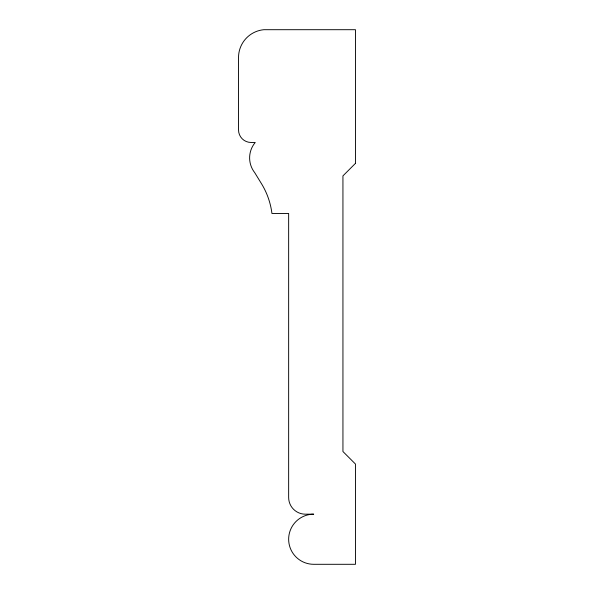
<?xml version="1.0" encoding="UTF-8"?>
<svg xmlns="http://www.w3.org/2000/svg" width="594" height="594" viewBox="0 0 594 594"><rect width="100%" height="100%" fill="white"/><g stroke="black" fill="none" stroke-linecap="round" stroke-linejoin="round"><path stroke-width="0.89" d="M355.472 163.35L342.938 175.883L342.946 451.529L355.472 464.063L355.472 564.3L313.706 564.3A25.059 25.059 0 0 1 288.647 539.241A25.059 25.059 0 0 1 313.706 514.181L305.353 514.181A16.706 16.706 0 0 1 288.647 497.475L288.647 213.469L271.941 213.469A75.082 75.082 0 0 0 261.226 183.271L254.737 172.691A23.975 23.975 0 0 1 255.234 142.471L251.054 142.471A12.526 12.526 0 0 1 238.528 129.938L238.528 57.224A27.933 27.933 0 0 1 263.87 29.7L355.472 29.7L355.472 163.35"/></g></svg>
